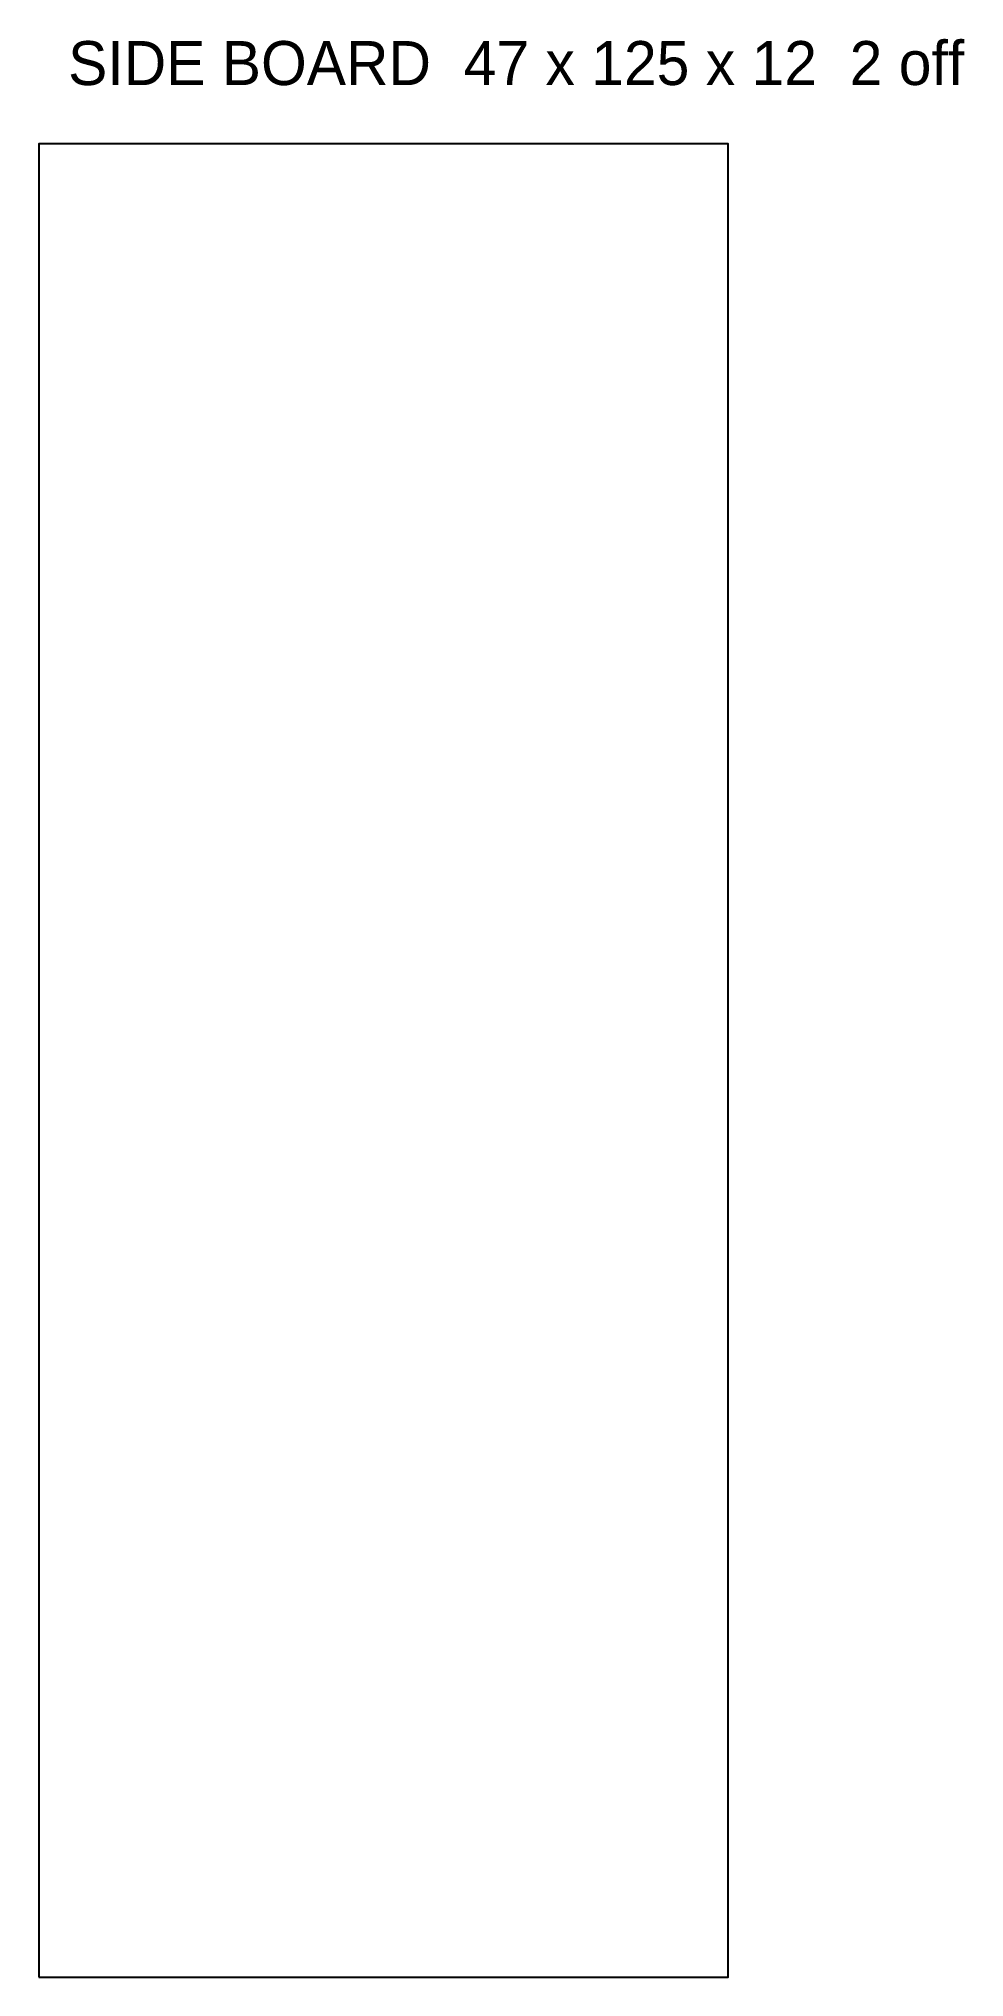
# Model space of a CAD drawing. Header units: millimetres. Extents: x 0 to 63, y 0 to 132.
import ezdxf

# ---------------------------------------------------------------- set-up
doc = ezdxf.new("R2010")
doc.units = ezdxf.units.MM
doc.linetypes.add('DASHED', pattern=[1.524, 1.27, -0.254])
doc.layers.add('CUT', color=7, linetype='Continuous')
doc.layers.add('REFERENCE', color=1, linetype='DASHED')

msp = doc.modelspace()

# ---------------------------------------------------------------- linework, layer by layer
at = {"layer": 'CUT'}
msp.add_lwpolyline([(0, 0), (47, 0), (47, 125), (0, 125)], close=True, dxfattribs=at)

# ---------------------------------------------------------------- texts
at = {"layer": 'REFERENCE'}
msp.add_text('SIDE BOARD  47 x 125 x 12  2 off', height=3, dxfattribs=at).set_placement((2, 129))

doc.saveas('drawing.dxf')
